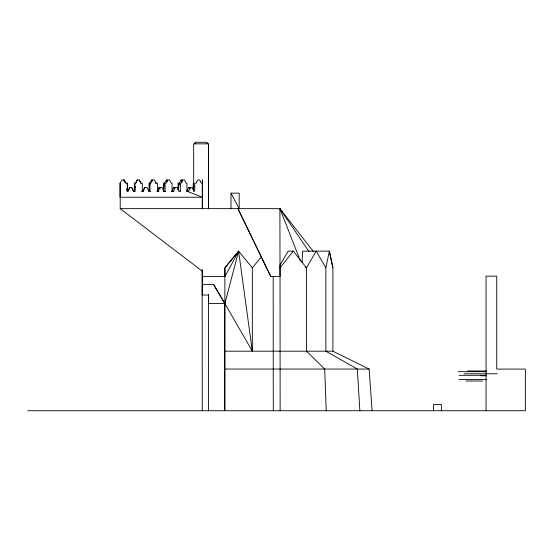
<?xml version="1.0" encoding="UTF-8"?>
<svg xmlns="http://www.w3.org/2000/svg" width="553" height="553" viewBox="0 0 553 553"><rect width="100%" height="100%" fill="white"/><g stroke="black" fill="none" stroke-linecap="round" stroke-linejoin="round"><path stroke-width="0.83" d="M202.315 187.522L202.35 191.193M224.794 369.051L224.788 410.734L224.788 303.549L213.589 284.491L202.336 284.491L202.301 295.019L208.502 295.019L208.474 303.549L224.891 303.549L252.327 351.19L252.327 267.818L238.606 251.138L224.891 267.818L224.794 369.051L369.127 369.051L372.107 410.734M188.801 191.193L186.437 191.193L188.67 187.522L192.237 187.522L193.903 191.193L194.739 191.193L194.739 183.154L196.211 183.154L197.863 179.981L199.737 179.981L201.313 183.154L202.384 183.154L202.377 179.981L202.384 208.426M202.377 179.981L202.301 208.384M202.384 269.525L202.377 276.548L224.891 276.548L238.647 251.138L224.905 267.818L224.891 276.548M302.09 262.53L302.609 251.138L329.381 251.138L332.899 267.818L332.899 351.19L369.127 369.051M193.432 189.589L193.806 186.368M172.101 191.193L172.101 183.154L171.16 183.154L169.584 179.981L166.522 179.981L164.504 183.154L163.515 191.193L165.195 191.456M178.266 189.589L179.117 183.154L181.094 179.981L184.571 179.981L186.084 183.154L186.921 183.154L186.921 191.193L202.384 197.234L119.994 197.234L119.994 183.154M135.243 186.368L134.559 191.193L134.559 183.154L135.879 183.154L137.089 179.981L139.28 179.981L141.084 183.154M359.872 410.734L357.293 369.051L325.869 351.19L325.869 267.818L329.381 251.138M128.026 191.193L129.45 187.522L131.759 187.522L133.764 191.193M152.282 179.981L150.9 183.154L149.04 183.154L149.04 191.193L149.925 183.154L151.57 179.981L154.398 179.981L156.209 183.154M173.49 191.193L175.128 187.522M182.773 179.981L181.336 183.154L180.319 183.154L180.319 191.193M144.983 187.522L143.317 191.193L141.872 191.193M129.513 188.255L128.123 191.193L127.328 191.193L126.913 189.589M158.213 191.193L159.969 187.522M135.699 183.154L137.241 179.981M158.856 191.421L157.156 191.193L158.946 187.522L162.07 187.522L163.964 191.193M142.646 191.193L144.492 187.522L147.008 187.522L148.93 191.193L149.994 191.193L149.994 183.154M167.794 179.981L166.183 183.154L165.064 183.154L165.064 191.193M173.504 191.532L171.817 191.193L173.697 187.522L177.174 187.522L178.958 191.193M188.538 191.193L190.419 187.522M280.136 410.734L280.032 267.818L293.277 251.138L306.521 267.818L306.521 351.19L324.715 369.051L326.208 410.734M252.341 267.818L261.334 256.91M208.502 208.633L208.502 143.842L193.64 143.842L193.681 191.207M126.015 183.154L124.432 179.981L121.812 179.981L120.208 183.154L120.208 208.647L202.384 271.246M126.934 188.78L127.328 191.193L127.397 183.154L125.759 183.154L123.423 179.981M140.586 183.154L142.294 183.154L142.294 191.193M155.317 183.154L157.453 183.154L157.453 191.193M164.504 183.154L163.515 183.154L163.515 191.193L165.153 191.193M131.6 187.522L133.404 191.193L134.953 191.193L134.953 183.154M157.156 191.193L158.697 191.193M171.817 191.193L174.098 191.193M178.875 191.193L180.506 191.193M230.995 193.163L239.179 193.163L239.179 208.647L230.995 193.163L230.995 208.647M120.208 208.647L279.901 208.647L313.268 251.401M293.277 251.138L288.272 251.138L280.012 264.97L280.032 267.818M237.873 208.647L270.783 276.548L280.032 276.548L279.901 208.647L308.857 251.428M224.891 351.19L332.899 351.19M467.727 370.994L486.446 370.994M458.209 371.664L486.294 371.664M464.126 373.773L497.313 373.773M459.038 375.307L486.612 375.307M480.799 375.77L486.633 375.77M459.038 379.476L486.612 379.476M465.958 381.01L482.624 381.01M27.65 410.734L525.35 410.734L525.35 369.086L496.732 369.086L496.732 276.154L486.052 276.154L486.052 410.734M133.404 191.193L135.119 191.345M141.734 191.193L143.566 191.366M148.805 191.29L150.499 191.476M156.976 191.303L158.683 191.532M163.398 191.324L165.084 191.58M171.755 191.359L173.442 191.684M305.221 267.002L306.521 267.818L316.192 251.138L325.869 267.818M188.67 187.522L190.412 189.098M158.946 187.522L160.149 188.746M173.697 187.522L174.845 188.746M180.693 185.165L179.117 183.154L178.052 183.154L178.052 189.589M213.631 284.491L224.891 303.549L238.606 251.138L252.327 351.19M238.011 208.647L270.783 276.548M139.149 179.981L140.013 181.882M151.57 179.981L152.179 181.474M300.424 261.009L279.901 208.647L280.523 210.258M166.522 179.981L167.144 181.578M181.094 179.981L182.02 182.379M124.432 179.981L125.054 182.379M329.318 251.138L332.899 267.818M441.349 410.734L441.349 404.485L433.531 404.485L433.531 410.734M273.286 410.734L273.189 276.548M208.467 143.842L208.467 208.426M208.467 294.514L208.474 410.734M207.14 143.842L207.14 142.266L195.057 142.266L195.057 143.842M202.301 271.005L202.301 295.019M202.17 270.41L202.26 410.734M195.375 142.266L195.375 143.842M193.239 183.154L193.239 189.589M127.328 183.154L127.328 191.193"/></g></svg>
